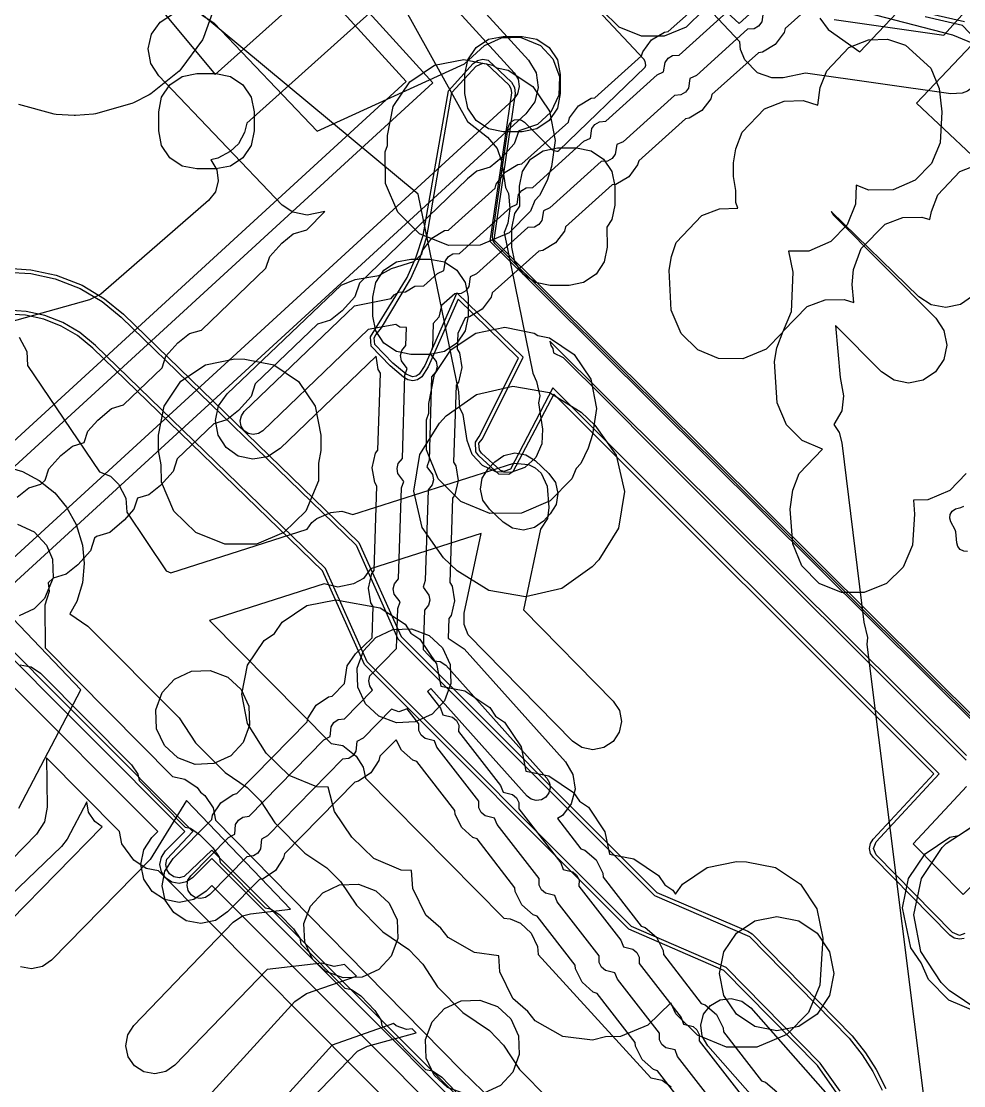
# Model space of a CAD drawing. Header units: metres. Extents: x -2677 to -840, y 169 to 1487.
# Drawn here: x -1812.1 to -1762.7, y 1214.9 to 1270.7 of the extents above; entities that cross this region are included whole.
import ezdxf

# ---------------------------------------------------------------- set-up
doc = ezdxf.new("R2010")
doc.units = ezdxf.units.M
for name, color, linetype in [('AI_GREENING_ALLOWED_ZONE', 4, 'Continuous'), ('AI_GREENING_EXCLUSIONS', 1, 'Continuous'), ('AI_GREENING_LAWN', 82, 'Continuous')]:
    doc.layers.add(name, color=color, linetype=linetype)

msp = doc.modelspace()

# ---------------------------------------------------------------- linework, layer by layer
at = {"layer": 'AI_GREENING_ALLOWED_ZONE'}
msp.add_lwpolyline([(-1762.478, 1242.941), (-1762.678, 1242.954), (-1762.857, 1243.045), (-1762.985, 1243.198), (-1763.043, 1243.39), (-1763.097, 1243.969), (-1763.124, 1244.062), (-1763.347, 1244.486), (-1763.347, 1244.486), (-1763.403, 1244.68), (-1763.378, 1244.88), (-1763.275, 1245.054), (-1763.113, 1245.173), (-1762.973, 1245.205), (-1762.973, 1245.207), (-1762.831, 1245.239), (-1762.665, 1245.312)], dxfattribs=at)
at = {"layer": 'AI_GREENING_EXCLUSIONS'}
for points in [[(-1808.885, 1301.749), (-1788.694, 1265.495), (-1787.655, 1264.669), (-1787.151, 1264.073), (-1786.924, 1263.408), (-1786.712, 1262.031), (-1786.544, 1261.709), (-1786.476, 1260.932), (-1786.578, 1260.158), (-1786.785, 1259.659), (-1785.269, 1252.289), (-1785.079, 1251.859), (-1784.91, 1251.097), (-1784.973, 1250.738), (-1784.76, 1249.358), (-1784.794, 1248.579), (-1785.124, 1247.872), (-1785.699, 1247.344), (-1786.433, 1247.077), (-1787.212, 1247.111), (-1787.919, 1247.441), (-1788.447, 1248.016), (-1788.714, 1248.75), (-1788.926, 1250.127), (-1789.094, 1250.449), (-1789.152, 1251.316), (-1791.286, 1261.685), (-1830.462, 1294.23)], [(-1808.885, 1301.749), (-1788.694, 1265.495), (-1787.655, 1264.669), (-1787.151, 1264.073), (-1786.924, 1263.408), (-1786.712, 1262.031), (-1786.544, 1261.709), (-1786.476, 1260.932), (-1786.578, 1260.158), (-1786.785, 1259.659), (-1785.269, 1252.289), (-1785.079, 1251.859), (-1784.91, 1251.097), (-1784.973, 1250.738), (-1784.76, 1249.358), (-1784.794, 1248.579), (-1785.124, 1247.872), (-1785.699, 1247.344), (-1786.433, 1247.077), (-1787.212, 1247.111), (-1787.919, 1247.441), (-1788.447, 1248.016), (-1788.714, 1248.75), (-1788.926, 1250.127), (-1789.094, 1250.449), (-1789.152, 1251.316), (-1791.286, 1261.685), (-1830.462, 1294.23)], [(-1821.798, 1291.809), (-1801.928, 1267.949), (-1794.803, 1274.353)], [(-1792.271, 1274.656), (-1786.245, 1268.035), (-1786.043, 1267.701), (-1785.985, 1267.319), (-1786.079, 1266.936), (-1786.309, 1266.625), (-1829.986, 1226.594)], [(-1790.882, 1274.616), (-1785.505, 1268.708), (-1785.103, 1268.04), (-1784.986, 1267.275), (-1785.174, 1266.511), (-1785.633, 1265.888), (-1828.58, 1226.526)], [(-1770.226, 1270.914), (-1769.779, 1270.309), (-1768.118, 1269.134), (-1762.93, 1274.631)], [(-1769.466, 1270.84), (-1763.717, 1270.022), (-1759.286, 1274.967)], [(-1834.176, 1227.501), (-1790.51, 1267.522), (-1796.482, 1274.083)], [(-1757.051, 1272.965), (-1762.017, 1267.423), (-1762.485, 1267.072), (-1762.761, 1266.971), (-1763.346, 1266.939), (-1770.975, 1268.025), (-1772.153, 1267.78), (-1772.747, 1267.78), (-1773.483, 1268.046), (-1774.154, 1268.717), (-1774.381, 1269.259), (-1774.42, 1269.66), (-1778.405, 1273.916)], [(-1834.852, 1228.238), (-1791.92, 1267.586), (-1797.222, 1273.41)], [(-1776.749, 1213.129), (-1778.736, 1215.702), (-1778.949, 1215.773), (-1779.54, 1216.284), (-1779.889, 1216.982), (-1779.904, 1217.184), (-1781.891, 1219.758), (-1782.104, 1219.829), (-1782.694, 1220.34), (-1783.044, 1221.037), (-1783.059, 1221.24), (-1785.046, 1223.814), (-1785.259, 1223.885), (-1785.849, 1224.395), (-1786.199, 1225.093), (-1786.214, 1225.295), (-1788.2, 1227.869), (-1788.414, 1227.94), (-1789.004, 1228.451), (-1789.354, 1229.148), (-1789.369, 1229.351), (-1791.355, 1231.925), (-1791.569, 1231.996), (-1792.159, 1232.506), (-1792.438, 1233.062), (-1793.301, 1232.198), (-1793.342, 1231.977), (-1793.769, 1231.323), (-1794.413, 1230.883), (-1794.612, 1230.841), (-1798.306, 1227.084), (-1798.348, 1226.863), (-1798.774, 1226.209), (-1799.418, 1225.769), (-1799.617, 1225.727), (-1801.281, 1224.027), (-1801.925, 1223.586), (-1802.689, 1223.426), (-1803.455, 1223.57), (-1804.109, 1223.996), (-1804.549, 1224.64), (-1804.71, 1225.404), (-1804.566, 1226.171), (-1804.139, 1226.825), (-1802.109, 1228.881), (-1802.067, 1229.103), (-1801.641, 1229.756), (-1800.997, 1230.197), (-1800.798, 1230.239), (-1797.104, 1233.996), (-1797.062, 1234.217), (-1796.636, 1234.871), (-1795.992, 1235.311), (-1795.793, 1235.353), (-1795.144, 1236.016), (-1795.009, 1236.931), (-1794.567, 1237.574), (-1793.707, 1238.409), (-1793.644, 1240.052), (-1793.763, 1240.243), (-1793.892, 1241.013), (-1793.716, 1241.773), (-1793.598, 1241.938), (-1793.448, 1246.368), (-1793.567, 1246.559), (-1793.695, 1247.329), (-1793.519, 1248.089), (-1793.402, 1248.254), (-1793.264, 1252.291), (-1793.383, 1252.482), (-1793.498, 1253.171), (-1798.533, 1248.328), (-1799.19, 1247.907), (-1799.958, 1247.77), (-1800.721, 1247.937), (-1801.361, 1248.383), (-1801.782, 1249.04), (-1801.919, 1249.808), (-1801.752, 1250.57), (-1801.306, 1251.211), (-1795.323, 1256.912), (-1794.596, 1257.196), (-1793.345, 1257.418), (-1792.683, 1257.774), (-1791.515, 1258.153), (-1791.089, 1258.522), (-1791.034, 1258.74), (-1790.568, 1259.366), (-1789.898, 1259.766), (-1789.697, 1259.795), (-1787.248, 1261.991), (-1787.193, 1262.209), (-1786.727, 1262.835), (-1786.057, 1263.235), (-1785.856, 1263.264), (-1783.407, 1265.46), (-1783.352, 1265.678), (-1782.886, 1266.304), (-1782.216, 1266.704), (-1782.016, 1266.733), (-1779.567, 1268.929), (-1779.512, 1269.147), (-1779.046, 1269.773), (-1778.376, 1270.173), (-1778.175, 1270.202), (-1775.726, 1272.398)], [(-1769.592, 1272.565), (-1772.041, 1270.369), (-1772.096, 1270.151), (-1772.562, 1269.525), (-1773.232, 1269.125), (-1773.433, 1269.096), (-1775.882, 1266.9), (-1775.937, 1266.682), (-1776.403, 1266.056), (-1777.073, 1265.656), (-1777.273, 1265.627), (-1779.722, 1263.431), (-1779.777, 1263.213), (-1780.243, 1262.587), (-1780.913, 1262.187), (-1781.114, 1262.158), (-1783.563, 1259.962), (-1783.618, 1259.744), (-1784.084, 1259.118), (-1784.754, 1258.718), (-1784.955, 1258.689), (-1787.404, 1256.493), (-1787.459, 1256.275), (-1787.925, 1255.649), (-1788.595, 1255.249), (-1788.83, 1255.189), (-1789.21, 1254.361), (-1789.248, 1253.543), (-1789.128, 1253.351), (-1789, 1252.582), (-1789.176, 1251.821), (-1789.294, 1251.656), (-1789.432, 1247.619), (-1789.312, 1247.428), (-1789.184, 1246.658), (-1789.36, 1245.898), (-1789.478, 1245.733), (-1789.628, 1241.303), (-1789.509, 1241.112), (-1789.38, 1240.343), (-1789.556, 1239.582), (-1789.674, 1239.417), (-1789.706, 1238.384), (-1788.867, 1237.831), (-1783.567, 1231.906), (-1783.17, 1231.234), (-1783.061, 1230.462), (-1783.255, 1229.706), (-1783.724, 1229.082), (-1783.976, 1228.933), (-1782.752, 1227.34), (-1782.539, 1227.269), (-1781.949, 1226.758), (-1781.599, 1226.061), (-1781.584, 1225.858), (-1779.597, 1223.284), (-1779.384, 1223.213), (-1778.794, 1222.703), (-1778.444, 1222.005), (-1778.429, 1221.803), (-1776.442, 1219.229), (-1776.229, 1219.158), (-1775.639, 1218.647), (-1775.289, 1217.95), (-1775.274, 1217.747), (-1773.288, 1215.173), (-1773.074, 1215.102), (-1772.484, 1214.592)], [(-1776.34, 1272.377), (-1774.449, 1270.632), (-1773.714, 1271.3)], [(-1792.815, 1272.106), (-1800.27, 1265.405), (-1800.391, 1264.904), (-1800.715, 1264.317), (-1801.142, 1263.917), (-1801.787, 1263.566), (-1802.154, 1263.478), (-1801.841, 1262.952), (-1801.768, 1262.371), (-1801.922, 1261.806), (-1802.281, 1261.344), (-1807.933, 1256.439), (-1808.518, 1256.126), (-1813.217, 1254.831)], [(-1759.984, 1271.925), (-1765.16, 1266.441), (-1762.247, 1263.722)], [(-1775.478, 1213.612), (-1777.681, 1216.444), (-1777.811, 1216.788), (-1778.307, 1216.904), (-1778.513, 1217.082), (-1778.636, 1217.326), (-1778.633, 1217.667), (-1780.836, 1220.499), (-1780.966, 1220.843), (-1781.462, 1220.959), (-1781.668, 1221.138), (-1781.791, 1221.382), (-1781.788, 1221.723), (-1783.991, 1224.555), (-1784.121, 1224.899), (-1784.617, 1225.015), (-1784.823, 1225.193), (-1784.946, 1225.438), (-1784.943, 1225.778), (-1787.146, 1228.611), (-1787.276, 1228.955), (-1787.772, 1229.07), (-1787.978, 1229.249), (-1788.101, 1229.493), (-1788.098, 1229.834), (-1790.301, 1232.666), (-1790.431, 1233.01), (-1790.927, 1233.126), (-1791.133, 1233.304), (-1791.256, 1233.549), (-1791.253, 1233.89), (-1791.869, 1234.682), (-1792.296, 1234.529), (-1792.684, 1234.669), (-1794.178, 1233.143), (-1794.501, 1232.969), (-1794.549, 1232.461), (-1794.698, 1232.233), (-1794.924, 1232.078), (-1795.262, 1232.036), (-1799.183, 1228.029), (-1799.506, 1227.854), (-1799.554, 1227.347), (-1799.703, 1227.118), (-1799.929, 1226.964), (-1800.267, 1226.921), (-1802.21, 1224.936), (-1802.435, 1224.782), (-1802.703, 1224.726), (-1802.971, 1224.776), (-1803.2, 1224.925), (-1803.354, 1225.151), (-1803.41, 1225.418), (-1803.36, 1225.687), (-1803.21, 1225.915), (-1801.232, 1227.936), (-1800.909, 1228.111), (-1800.861, 1228.618), (-1800.712, 1228.847), (-1800.486, 1229.001), (-1800.148, 1229.044), (-1796.227, 1233.051), (-1795.904, 1233.225), (-1795.856, 1233.733), (-1795.707, 1233.961), (-1795.481, 1234.115), (-1795.143, 1234.158), (-1793.677, 1235.656), (-1793.823, 1235.881), (-1793.872, 1236.15), (-1793.815, 1236.417), (-1792.424, 1237.84), (-1792.359, 1239.95), (-1792.239, 1240.298), (-1792.547, 1240.703), (-1792.592, 1240.973), (-1792.531, 1241.239), (-1792.311, 1241.499), (-1792.163, 1246.265), (-1792.043, 1246.613), (-1792.351, 1247.019), (-1792.396, 1247.288), (-1792.334, 1247.554), (-1792.115, 1247.815), (-1791.979, 1252.189), (-1791.859, 1252.537), (-1792.167, 1252.942), (-1792.212, 1253.212), (-1792.15, 1253.478), (-1791.931, 1253.738), (-1791.901, 1254.689), (-1792.242, 1254.709), (-1792.452, 1254.834), (-1793.914, 1254.575), (-1799.434, 1249.265), (-1799.664, 1249.117), (-1799.933, 1249.069), (-1800.2, 1249.128), (-1800.424, 1249.284), (-1800.571, 1249.514), (-1800.619, 1249.783), (-1800.561, 1250.05), (-1800.405, 1250.274), (-1794.623, 1255.817), (-1792.697, 1256.212), (-1792.542, 1256.402), (-1792.302, 1256.531), (-1791.954, 1256.551), (-1791.469, 1256.846), (-1790.994, 1256.872), (-1790.272, 1257.524), (-1789.939, 1257.679), (-1789.86, 1258.182), (-1789.697, 1258.401), (-1789.462, 1258.541), (-1789.122, 1258.563), (-1786.432, 1260.993), (-1786.098, 1261.148), (-1786.019, 1261.651), (-1785.856, 1261.87), (-1785.621, 1262.01), (-1785.281, 1262.032), (-1782.591, 1264.462), (-1782.257, 1264.617), (-1782.178, 1265.12), (-1782.015, 1265.339), (-1781.781, 1265.479), (-1781.44, 1265.501), (-1778.75, 1267.931), (-1778.416, 1268.086), (-1778.337, 1268.589), (-1778.174, 1268.808), (-1777.94, 1268.948), (-1777.6, 1268.97), (-1774.909, 1271.4)], [(-1812.315, 1245.779), (-1811.709, 1246.271), (-1811.083, 1246.458), (-1810.856, 1246.677), (-1810.655, 1247.275), (-1810.028, 1247.974), (-1809.423, 1248.467), (-1808.805, 1248.652), (-1808.607, 1249.243), (-1808.095, 1249.831), (-1807.375, 1250.434), (-1806.749, 1250.621), (-1804.717, 1252.572), (-1804.516, 1253.171), (-1803.89, 1253.87), (-1803.284, 1254.363), (-1802.658, 1254.55), (-1799.274, 1257.8), (-1799.073, 1258.399), (-1798.446, 1259.098), (-1797.841, 1259.591), (-1797.133, 1259.802), (-1796.187, 1260.765), (-1797.104, 1260.567), (-1797.865, 1260.737), (-1798.421, 1261.104), (-1804.888, 1267.878), (-1805.307, 1268.537), (-1805.441, 1269.305), (-1805.271, 1270.067), (-1804.822, 1270.705), (-1804.163, 1271.124)], [(-1802.633, 1271.088), (-1801.994, 1270.639), (-1796.592, 1264.977), (-1788.854, 1268.504), (-1787.807, 1269.466), (-1786.925, 1269.875), (-1785.939, 1269.914), (-1784.863, 1269.466), (-1784.216, 1268.767), (-1783.875, 1267.85), (-1783.914, 1266.864), (-1784.323, 1265.982), (-1785.022, 1265.335), (-1786.01, 1264.994), (-1786.246, 1264.317), (-1786.909, 1263.583), (-1787.514, 1263.091), (-1788.206, 1262.884), (-1788.692, 1262.486), (-1794.368, 1257.005), (-1794.609, 1256.286), (-1795.271, 1255.552), (-1795.877, 1255.059), (-1796.568, 1254.853), (-1799.83, 1251.72), (-1800.052, 1251.058), (-1800.715, 1250.324), (-1801.32, 1249.832), (-1802.011, 1249.625), (-1803.921, 1247.791), (-1804.143, 1247.129), (-1804.805, 1246.395), (-1805.411, 1245.903), (-1806.002, 1245.726), (-1806.191, 1245.162), (-1806.703, 1244.573), (-1807.459, 1243.936), (-1808.15, 1243.729), (-1808.255, 1243.628), (-1808.477, 1242.966), (-1809.14, 1242.232), (-1809.745, 1241.74), (-1810.436, 1241.533), (-1810.684, 1241.295), (-1810.644, 1240.831), (-1810.871, 1240.114), (-1810.843, 1237.873), (-1804.173, 1231.125), (-1803.527, 1230.994), (-1802.88, 1230.558), (-1802.711, 1230.303), (-1802.473, 1230.144), (-1802.04, 1229.494), (-1801.911, 1228.837), (-1789.032, 1215.738), (-1787.3, 1214.057)], [(-1773.191, 1271.212), (-1773.27, 1270.709), (-1773.433, 1270.49), (-1773.668, 1270.35), (-1774.008, 1270.328), (-1776.698, 1267.898), (-1777.032, 1267.743), (-1777.111, 1267.24), (-1777.274, 1267.021), (-1777.508, 1266.881), (-1777.849, 1266.859), (-1780.539, 1264.429), (-1780.873, 1264.274), (-1780.952, 1263.771), (-1781.115, 1263.552), (-1781.349, 1263.412), (-1781.689, 1263.39), (-1784.38, 1260.96), (-1784.714, 1260.805), (-1784.793, 1260.302), (-1784.956, 1260.083), (-1785.19, 1259.943), (-1785.53, 1259.921), (-1788.221, 1257.491), (-1788.554, 1257.336), (-1788.633, 1256.833), (-1788.796, 1256.614), (-1789.031, 1256.474), (-1789.371, 1256.452), (-1790.061, 1255.829), (-1790.2, 1255.218), (-1790.494, 1254.885), (-1790.533, 1253.645), (-1790.653, 1253.297), (-1790.344, 1252.891), (-1790.299, 1252.622), (-1790.361, 1252.356), (-1790.581, 1252.096), (-1790.717, 1247.721), (-1790.837, 1247.374), (-1790.528, 1246.968), (-1790.483, 1246.699), (-1790.545, 1246.432), (-1790.765, 1246.172), (-1790.913, 1241.406), (-1791.033, 1241.058), (-1790.725, 1240.652), (-1790.68, 1240.383), (-1790.741, 1240.117), (-1790.961, 1239.856), (-1791.025, 1237.795), (-1790.469, 1237.192), (-1790.138, 1237.163), (-1789.836, 1236.965), (-1784.536, 1231.04), (-1784.397, 1230.804), (-1784.359, 1230.534), (-1784.427, 1230.269), (-1784.591, 1230.051), (-1784.826, 1229.912), (-1785.097, 1229.874), (-1785.361, 1229.942), (-1785.579, 1230.106), (-1790.624, 1235.746), (-1790.802, 1235.59), (-1790.117, 1234.71), (-1789.987, 1234.366), (-1789.491, 1234.25), (-1789.284, 1234.071), (-1789.162, 1233.827), (-1789.165, 1233.486), (-1786.962, 1230.654), (-1786.832, 1230.31), (-1786.336, 1230.194), (-1786.13, 1230.016), (-1786.007, 1229.772), (-1786.01, 1229.431), (-1783.807, 1226.599), (-1783.677, 1226.255), (-1783.181, 1226.139), (-1782.975, 1225.96), (-1782.852, 1225.716), (-1782.855, 1225.375), (-1780.652, 1222.543), (-1780.522, 1222.199), (-1780.026, 1222.083), (-1779.82, 1221.905), (-1779.697, 1221.66), (-1779.7, 1221.32), (-1777.497, 1218.487), (-1777.367, 1218.143), (-1776.871, 1218.028), (-1776.665, 1217.849), (-1776.542, 1217.605), (-1776.545, 1217.264), (-1774.342, 1214.432)], [(-1743.999, 1250.857), (-1762.743, 1270.527), (-1764.691, 1270.982)], [(-1762.64, 1270.708), (-1764.62, 1271.169)], [(-1762.651, 1222.644), (-1762.903, 1222.593), (-1763.174, 1222.647), (-1763.403, 1222.802), (-1767.41, 1226.88), (-1767.557, 1227.101), (-1767.61, 1227.361), (-1767.563, 1227.623), (-1767.422, 1227.848), (-1764.235, 1231.264), (-1784.172, 1251.192), (-1786.316, 1247.111), (-1786.539, 1246.978), (-1787.049, 1246.989), (-1788.11, 1247.949), (-1788.261, 1248.163), (-1788.286, 1248.676), (-1788.08, 1248.967), (-1786.018, 1253.078), (-1789.193, 1256.164), (-1790.76, 1252.616), (-1791.092, 1252.092), (-1791.314, 1251.945), (-1791.575, 1251.893), (-1791.837, 1251.942), (-1792.062, 1252.084), (-1792.751, 1252.672), (-1793.746, 1253.711), (-1793.784, 1254.201), (-1791.871, 1257.306), (-1791.39, 1258.381), (-1791.023, 1259.5), (-1789.703, 1267.095), (-1788.398, 1268.529), (-1788.17, 1268.691), (-1787.896, 1268.75), (-1787.621, 1268.697), (-1786.399, 1267.553), (-1786.229, 1267.278), (-1786.201, 1266.956), (-1787.323, 1259.285), (-1761.761, 1233.87)], [(-1762.618, 1222.895), (-1762.903, 1222.793), (-1763.261, 1222.942), (-1767.267, 1227.02), (-1767.41, 1227.364), (-1767.276, 1227.712), (-1763.956, 1231.269), (-1784.226, 1251.526), (-1786.448, 1247.261), (-1786.791, 1247.135), (-1786.972, 1247.174), (-1787.971, 1248.092), (-1788.079, 1248.245), (-1788.097, 1248.612), (-1787.917, 1248.846), (-1785.773, 1253.12), (-1789.26, 1256.508), (-1790.943, 1252.697), (-1791.232, 1252.235), (-1791.391, 1252.13), (-1791.577, 1252.093), (-1791.924, 1252.23), (-1792.611, 1252.815), (-1793.565, 1253.795), (-1793.592, 1254.145), (-1793.513, 1254.305), (-1793.217, 1254.672), (-1791.693, 1257.214), (-1791.203, 1258.308), (-1790.83, 1259.447), (-1789.524, 1267.007), (-1788.252, 1268.392), (-1787.894, 1268.55), (-1787.698, 1268.512), (-1786.541, 1267.412), (-1786.419, 1267.215), (-1786.399, 1266.985), (-1787.535, 1259.215), (-1761.764, 1233.59)], [(-1762.548, 1247.018), (-1763.403, 1246.141), (-1764.554, 1245.643), (-1765.308, 1245.626), (-1765.264, 1244.886), (-1765.358, 1243.26), (-1765.856, 1242.109), (-1766.733, 1241.254), (-1767.898, 1240.784), (-1769.086, 1240.784), (-1770.251, 1241.254), (-1771.173, 1242.176), (-1771.643, 1243.341), (-1771.771, 1245.16), (-1771.641, 1246.158), (-1771.302, 1247.033), (-1770.074, 1248.294), (-1771.154, 1248.763), (-1771.964, 1249.573), (-1772.462, 1250.724), (-1772.594, 1252.895), (-1772.477, 1253.622), (-1772.477, 1253.622), (-1772.138, 1254.497), (-1770.879, 1255.776), (-1769.948, 1256.126), (-1768.954, 1256.153), (-1768.444, 1255.991), (-1768.528, 1256.946), (-1768.448, 1257.721), (-1768.059, 1258.819), (-1766.8, 1260.098), (-1765.869, 1260.448), (-1764.875, 1260.475), (-1764.448, 1260.34), (-1764.371, 1260.766), (-1764.032, 1261.641), (-1762.872, 1262.863), (-1761.842, 1263.27)], [(-1762.208, 1256.328), (-1762.852, 1255.886), (-1763.615, 1255.724), (-1764.382, 1255.867), (-1765.037, 1256.293), (-1769.631, 1260.775), (-1769.501, 1260.569), (-1764.143, 1255.178), (-1763.711, 1254.528), (-1763.561, 1253.762), (-1763.716, 1252.998), (-1764.151, 1252.35), (-1764.801, 1251.918), (-1765.567, 1251.768), (-1766.332, 1251.923), (-1766.98, 1252.358), (-1769.393, 1254.786), (-1769.163, 1252.063), (-1768.981, 1251.092), (-1769.065, 1250.316), (-1769.493, 1249.589), (-1769.207, 1249.169), (-1769.065, 1248.639), (-1767.922, 1239.221), (-1767.727, 1238.427), (-1767.753, 1238.063), (-1764.062, 1208.657)], [(-1812.844, 1257.59), (-1811.606, 1257.512), (-1811.606, 1257.512), (-1810.319, 1257.234), (-1809.013, 1256.722), (-1807.86, 1256.039), (-1806.869, 1255.221), (-1794.54, 1243.267), (-1792.351, 1238.359), (-1778.892, 1224.884), (-1773.918, 1222.733), (-1768.682, 1217.409), (-1768.002, 1216.538), (-1767.44, 1215.653), (-1766.946, 1214.68)], [(-1812.831, 1257.79), (-1811.594, 1257.712), (-1811.594, 1257.712), (-1810.275, 1257.429), (-1808.912, 1256.895), (-1807.733, 1256.193), (-1806.741, 1255.375), (-1794.4, 1243.411), (-1792.183, 1238.473), (-1778.778, 1225.053), (-1774.001, 1223.026), (-1773.775, 1222.873), (-1768.524, 1217.533), (-1767.833, 1216.645), (-1767.272, 1215.761), (-1766.767, 1214.77)], [(-1769.158, 1214.625), (-1770.196, 1216.101), (-1775.134, 1221.117), (-1780.101, 1223.263), (-1793.965, 1237.145), (-1796.144, 1242.037), (-1808.217, 1253.744), (-1809.038, 1254.422), (-1809.921, 1254.94), (-1810.864, 1255.309), (-1811.847, 1255.527), (-1812.853, 1255.59)], [(-1769.333, 1214.526), (-1770.35, 1215.973), (-1775.249, 1220.949), (-1780.242, 1223.122), (-1794.107, 1237.004), (-1796.311, 1241.921), (-1808.35, 1253.595), (-1809.153, 1254.257), (-1810.009, 1254.759), (-1810.922, 1255.117), (-1811.876, 1255.328), (-1812.85, 1255.389)], [(-1812.212, 1254.177), (-1811.814, 1253.43), (-1811.777, 1252.697), (-1808.002, 1247.104), (-1807.426, 1246.883), (-1807.01, 1246.471), (-1806.612, 1245.723), (-1806.575, 1244.99), (-1804.504, 1241.922), (-1804.255, 1241.818), (-1797.107, 1244.105), (-1796.856, 1244.462), (-1796.602, 1244.671), (-1795.873, 1244.983), (-1795.291, 1245.05), (-1794.708, 1244.872), (-1786.267, 1247.559), (-1785.506, 1247.504), (-1785.144, 1247.323), (-1784.843, 1247.051), (-1784.517, 1246.361), (-1784.435, 1245.248), (-1784.513, 1244.668), (-1784.874, 1244.109), (-1785.768, 1239.869), (-1781.053, 1235.09), (-1780.732, 1234.601), (-1780.621, 1234.026), (-1780.739, 1233.453), (-1781.068, 1232.969), (-1781.557, 1232.647), (-1782.131, 1232.537), (-1782.705, 1232.655), (-1783.189, 1232.983), (-1788.658, 1238.57), (-1788.876, 1239.113), (-1788.869, 1239.699), (-1787.99, 1243.871), (-1793.786, 1242.017), (-1794.16, 1241.526), (-1794.672, 1241.242), (-1795.501, 1241.071), (-1796.215, 1241.24), (-1802.231, 1239.316), (-1795.85, 1232.861), (-1795.243, 1232.75), (-1794.541, 1232.202), (-1794.168, 1231.624), (-1794.057, 1231.048), (-1786.796, 1223.701), (-1786.466, 1223.662), (-1785.924, 1223.435), (-1785.36, 1222.923), (-1785.026, 1222.222), (-1784.987, 1221.797), (-1779.091, 1215.336), (-1778.489, 1215.2), (-1778.018, 1214.853)], [(-1762.533, 1232.239), (-1784.388, 1253.97), (-1784.335, 1253.744), (-1784.23, 1253.586), (-1784.194, 1253.359), (-1783.684, 1253.104), (-1782.616, 1252.037), (-1782.587, 1252.017), (-1777.619, 1247.043), (-1762.553, 1231.989)], [(-1813.06, 1247.432), (-1812.043, 1247.13), (-1811.157, 1246.657), (-1810.348, 1246.003), (-1809.726, 1245.253), (-1809.226, 1244.352), (-1808.898, 1243.27), (-1808.799, 1242.31), (-1808.898, 1241.292), (-1809.186, 1240.303), (-1809.559, 1239.66), (-1808.613, 1239.024), (-1803.83, 1234.201), (-1802.96, 1232.897), (-1801.415, 1231.339), (-1800.259, 1230.558), (-1799.562, 1229.854), (-1798.803, 1228.705), (-1797.227, 1227.115), (-1796.076, 1226.349), (-1795.354, 1225.629), (-1794.521, 1224.387), (-1793.138, 1222.992), (-1791.778, 1222.052), (-1791.041, 1221.289), (-1790.277, 1220.107), (-1788.938, 1218.756), (-1787.548, 1217.805), (-1786.807, 1217.046), (-1785.97, 1215.762), (-1784.447, 1214.227)], [(-1812.303, 1244.368), (-1811.421, 1243.959), (-1810.774, 1243.26), (-1810.472, 1242.537), (-1810.433, 1241.551), (-1810.881, 1240.475), (-1811.421, 1239.935), (-1812.221, 1239.56)], [(-1812.239, 1229.463), (-1808.978, 1235.677), (-1815.418, 1242.408)], [(-1786.57, 1156.239), (-1764.659, 1178.64), (-1762.892, 1186.958), (-1763.127, 1187.244), (-1763.179, 1187.512), (-1763.085, 1187.837), (-1781.037, 1206.169), (-1802.113, 1227.264), (-1803.558, 1225.88), (-1803.826, 1225.825), (-1804.094, 1225.877), (-1804.322, 1226.028), (-1804.475, 1226.254), (-1804.529, 1226.522), (-1804.477, 1226.79), (-1803.102, 1228.254), (-1814.254, 1239.42)], [(-1786.705, 1156.53), (-1764.935, 1178.788), (-1763.223, 1186.854), (-1763.405, 1187.131), (-1763.479, 1187.514), (-1763.429, 1187.758), (-1781.25, 1205.958), (-1802.112, 1226.838), (-1803.119, 1225.821), (-1803.442, 1225.603), (-1803.824, 1225.525), (-1804.208, 1225.599), (-1804.533, 1225.814), (-1804.751, 1226.138), (-1804.829, 1226.52), (-1804.755, 1226.903), (-1804.54, 1227.229), (-1803.525, 1228.253), (-1813.943, 1238.684)], [(-1812.152, 1236.996), (-1811.578, 1236.88), (-1811.093, 1236.554), (-1806.315, 1231.736), (-1805.996, 1231.259), (-1805.926, 1230.918), (-1803.509, 1228.481), (-1803.232, 1228.424), (-1802.747, 1228.096), (-1802.05, 1227.392), (-1801.728, 1226.904), (-1801.675, 1226.63), (-1799.313, 1224.248), (-1799.031, 1224.192), (-1798.546, 1223.869), (-1797.823, 1223.149), (-1797.496, 1222.661), (-1797.435, 1222.355), (-1795.13, 1220.03), (-1794.781, 1219.956), (-1794.295, 1219.62), (-1793.558, 1218.857), (-1793.243, 1218.37), (-1793.188, 1218.071), (-1790.904, 1215.768), (-1790.537, 1215.692), (-1790.052, 1215.36), (-1789.311, 1214.601)], [(-1787.223, 1157.429), (-1765.853, 1179.279), (-1764.286, 1186.685), (-1764.45, 1187.369), (-1781.962, 1205.255), (-1802.109, 1225.42), (-1802.408, 1225.118), (-1803.055, 1224.681), (-1803.82, 1224.525), (-1804.586, 1224.674), (-1805.237, 1225.104), (-1805.673, 1225.751), (-1805.829, 1226.515), (-1805.681, 1227.281), (-1805.25, 1227.932), (-1804.936, 1228.25), (-1812.937, 1236.261)], [(-1791.806, 1212.996), (-1804.905, 1226.176), (-1805.546, 1226.308), (-1806.193, 1226.745), (-1806.831, 1227.606), (-1806.956, 1228.251), (-1810.774, 1232.113), (-1810.742, 1229.523), (-1810.885, 1228.756), (-1811.311, 1228.102), (-1816.533, 1222.751)], [(-1762.529, 1230.601), (-1763.19, 1229.893), (-1763.19, 1229.893), (-1765.321, 1227.608), (-1762.696, 1224.936), (-1759.848, 1227.853)], [(-1812.658, 1223.593), (-1807.859, 1228.494), (-1808.253, 1228.768), (-1808.569, 1229.261), (-1808.668, 1229.812), (-1809.697, 1227.852), (-1809.987, 1227.466), (-1815.356, 1222.324)], [(-1802.791, 1213.805), (-1797.763, 1219.339), (-1797.149, 1219.745), (-1794.52, 1220.668), (-1795.159, 1221.277), (-1795.696, 1221.175), (-1796.34, 1221.342), (-1799.201, 1221.015), (-1804.044, 1215.99), (-1804.525, 1215.655), (-1805.097, 1215.531), (-1805.673, 1215.634), (-1806.165, 1215.95), (-1806.5, 1216.431), (-1806.624, 1217.003), (-1806.521, 1217.579), (-1806.205, 1218.071), (-1800.987, 1223.486), (-1800.506, 1223.82), (-1800.077, 1223.935), (-1797.989, 1224.173), (-1803.439, 1229.879), (-1805.343, 1226.776), (-1810.514, 1221.495), (-1810.997, 1221.164), (-1811.57, 1221.044), (-1812.145, 1221.152)], [(-1761.942, 1218.756), (-1763.451, 1219.403), (-1764.531, 1220.483), (-1764.913, 1221.358), (-1765.445, 1222.153), (-1765.878, 1224.249), (-1765.574, 1225.78), (-1764.706, 1227.077), (-1763.409, 1227.945), (-1762.951, 1228.036), (-1762.155, 1228.568)], [(-1771.654, 1211.968), (-1776.094, 1217.007), (-1776.388, 1217.514), (-1776.466, 1218.094), (-1776.316, 1218.659), (-1775.961, 1219.125), (-1775.454, 1219.418), (-1774.874, 1219.496), (-1774.309, 1219.346), (-1773.843, 1218.991), (-1768.9, 1213.381)], [(-1799.787, 1211.218), (-1794.467, 1216.721), (-1793.944, 1216.984), (-1791.394, 1217.687), (-1791.606, 1217.89), (-1791.894, 1217.869), (-1792.449, 1218.055), (-1792.581, 1218.169), (-1795.798, 1217.04), (-1800.571, 1211.787)]]:
    msp.add_lwpolyline(points, dxfattribs=at)
for points in [[(-1776.249, 1276.205), (-1775.949, 1275.495), (-1775.794, 1274.776), (-1775.755, 1274.059), (-1775.832, 1272.514), (-1776.302, 1271.349), (-1777.224, 1270.427), (-1778.389, 1269.957), (-1779.577, 1269.957), (-1780.742, 1270.427), (-1781.664, 1271.349), (-1782.117, 1272.433), (-1782.25, 1273.886), (-1782.249, 1274.604), (-1782.132, 1275.331), (-1781.871, 1276.055), (-1780.534, 1277.485), (-1779.603, 1277.835), (-1778.609, 1277.862), (-1777.559, 1277.51), (-1776.249, 1276.205)], [(-1784.421, 1265.54), (-1785.07, 1265.106), (-1785.835, 1264.954), (-1786.835, 1264.954), (-1787.6, 1265.106), (-1788.249, 1265.54), (-1788.683, 1266.189), (-1788.835, 1266.954), (-1788.835, 1267.954), (-1788.683, 1268.719), (-1788.249, 1269.368), (-1787.6, 1269.802), (-1786.835, 1269.954), (-1785.835, 1269.954), (-1785.07, 1269.802), (-1784.421, 1269.368), (-1783.987, 1268.719), (-1783.835, 1267.954), (-1783.835, 1266.954), (-1783.987, 1266.189), (-1784.421, 1265.54)], [(-1774.744, 1263.325), (-1774.627, 1264.052), (-1774.288, 1264.927), (-1773.128, 1266.149), (-1772.098, 1266.556), (-1771.104, 1266.583), (-1770.326, 1266.337), (-1770.199, 1267.268), (-1769.86, 1268.143), (-1768.7, 1269.365), (-1767.67, 1269.772), (-1766.676, 1269.799), (-1765.727, 1269.499), (-1764.402, 1268.288), (-1763.955, 1267.213), (-1763.822, 1265.996), (-1763.916, 1264.37), (-1764.369, 1263.286), (-1765.224, 1262.409), (-1766.375, 1261.911), (-1767.644, 1261.894), (-1768.31, 1262.155), (-1768.344, 1261.154), (-1768.797, 1260.07), (-1769.652, 1259.193), (-1770.803, 1258.695), (-1771.87, 1258.678), (-1771.644, 1257.586), (-1771.726, 1255.513), (-1772.179, 1254.429), (-1773.034, 1253.552), (-1774.266, 1253.037), (-1775.535, 1253.054), (-1776.619, 1253.507), (-1777.496, 1254.362), (-1778.011, 1255.594), (-1778.126, 1257.684), (-1778.009, 1258.411), (-1777.748, 1259.135), (-1776.411, 1260.565), (-1775.48, 1260.915), (-1774.523, 1260.941), (-1774.629, 1261.235), (-1774.629, 1261.864), (-1774.745, 1262.607), (-1774.744, 1263.325)], [(-1787.168, 1268.307), (-1786.565, 1268.188), (-1785.268, 1267.32), (-1784.4, 1266.023), (-1784.096, 1264.492), (-1784.303, 1263.121), (-1784.529, 1262.396), (-1784.922, 1261.606), (-1785.171, 1261.339), (-1785.4, 1260.79), (-1786.523, 1259.646), (-1788.032, 1258.999), (-1789.693, 1258.983), (-1791.215, 1259.603), (-1792.359, 1260.726), (-1793.006, 1262.235), (-1793.022, 1263.896), (-1792.898, 1264.232), (-1792.898, 1264.745), (-1792.594, 1266.276), (-1791.726, 1267.573), (-1790.429, 1268.441), (-1788.898, 1268.745), (-1787.367, 1268.441), (-1787.168, 1268.307)], [(-1800.481, 1263.587), (-1801.13, 1263.153), (-1801.895, 1263.001), (-1802.895, 1263.001), (-1803.66, 1263.153), (-1804.309, 1263.587), (-1804.743, 1264.236), (-1804.895, 1265.001), (-1804.895, 1266.001), (-1804.743, 1266.766), (-1804.309, 1267.415), (-1803.66, 1267.849), (-1802.895, 1268.001), (-1801.895, 1268.001), (-1801.13, 1267.849), (-1800.481, 1267.415), (-1800.047, 1266.766), (-1799.895, 1266.001), (-1799.895, 1265.001), (-1800.047, 1264.236), (-1800.481, 1263.587)], [(-1780.975, 1262.104), (-1780.975, 1261.104), (-1781.127, 1260.339), (-1781.385, 1259.953), (-1781.373, 1258.892), (-1781.525, 1258.127), (-1781.959, 1257.478), (-1782.608, 1257.044), (-1783.373, 1256.892), (-1784.373, 1256.892), (-1785.138, 1257.044), (-1785.787, 1257.478), (-1786.221, 1258.127), (-1786.373, 1258.892), (-1786.373, 1259.892), (-1786.221, 1260.657), (-1785.963, 1261.043), (-1785.975, 1262.104), (-1785.823, 1262.869), (-1785.389, 1263.518), (-1784.74, 1263.952), (-1783.975, 1264.104), (-1782.975, 1264.104), (-1782.21, 1263.952), (-1781.561, 1263.518), (-1781.127, 1262.869), (-1780.975, 1262.104)], [(-1789.253, 1253.859), (-1789.902, 1253.425), (-1790.667, 1253.273), (-1791.667, 1253.273), (-1792.432, 1253.425), (-1793.081, 1253.859), (-1793.515, 1254.508), (-1793.667, 1255.273), (-1793.667, 1256.273), (-1793.515, 1257.038), (-1793.081, 1257.687), (-1792.432, 1258.121), (-1791.667, 1258.273), (-1790.667, 1258.273), (-1789.902, 1258.121), (-1789.253, 1257.687), (-1788.819, 1257.038), (-1788.667, 1256.273), (-1788.667, 1255.273), (-1788.819, 1254.508), (-1789.253, 1253.859)], [(-1785.203, 1254.391), (-1785.004, 1254.257), (-1784.401, 1254.138), (-1783.104, 1253.27), (-1782.236, 1251.973), (-1781.932, 1250.442), (-1782.139, 1249.071), (-1782.365, 1248.346), (-1782.758, 1247.556), (-1783.007, 1247.289), (-1783.236, 1246.74), (-1784.359, 1245.596), (-1785.868, 1244.949), (-1787.529, 1244.933), (-1789.051, 1245.553), (-1790.238, 1246.74), (-1790.858, 1248.262), (-1790.858, 1249.846), (-1790.734, 1250.182), (-1790.734, 1250.695), (-1790.43, 1252.226), (-1789.562, 1253.523), (-1788.265, 1254.391), (-1786.734, 1254.695), (-1785.203, 1254.391)], [(-1800.386, 1253.03), (-1798.855, 1252.725), (-1797.557, 1251.858), (-1796.69, 1250.56), (-1796.386, 1249.03), (-1796.386, 1248.224), (-1796.517, 1247.565), (-1796.517, 1246.64), (-1797.18, 1245.054), (-1798.324, 1243.931), (-1799.768, 1243.326), (-1801.43, 1243.311), (-1802.952, 1243.931), (-1804.096, 1245.054), (-1804.743, 1246.562), (-1804.759, 1247.483), (-1804.908, 1248.233), (-1804.908, 1249.035), (-1804.603, 1250.565), (-1803.736, 1251.863), (-1802.439, 1252.73), (-1800.908, 1253.035), (-1800.386, 1253.03)], [(-1791.086, 1244.191), (-1791.523, 1246.093), (-1791.198, 1248.016), (-1790.162, 1249.67), (-1789.811, 1250.042), (-1788.223, 1251.171), (-1786.322, 1251.607), (-1784.398, 1251.282), (-1782.745, 1250.246), (-1782.024, 1249.565), (-1780.898, 1247.984), (-1780.459, 1246.083), (-1780.784, 1244.155), (-1781.815, 1242.504), (-1782.163, 1242.134), (-1783.751, 1241.001), (-1785.652, 1240.562), (-1787.576, 1240.884), (-1789.235, 1241.922), (-1789.956, 1242.602), (-1791.086, 1244.191)], [(-1788.024, 1246.195), (-1787.927, 1246.772), (-1787.616, 1247.268), (-1787.267, 1247.639), (-1786.79, 1247.977), (-1786.22, 1248.108), (-1785.643, 1248.011), (-1785.147, 1247.7), (-1784.427, 1247.021), (-1784.089, 1246.546), (-1783.958, 1245.976), (-1784.055, 1245.397), (-1784.364, 1244.902), (-1784.712, 1244.532), (-1785.189, 1244.192), (-1785.759, 1244.061), (-1786.336, 1244.157), (-1786.834, 1244.469), (-1787.554, 1245.148), (-1787.893, 1245.625), (-1788.024, 1246.195)], [(-1799.366, 1238.272), (-1798.826, 1238.632), (-1798.425, 1239.232), (-1797.128, 1240.099), (-1795.597, 1240.404), (-1793.272, 1239.987), (-1791.974, 1239.12), (-1791.664, 1238.656), (-1791.196, 1238.343), (-1790.329, 1237.045), (-1790.096, 1235.876), (-1788.835, 1235.625), (-1787.537, 1234.758), (-1787.227, 1234.294), (-1786.759, 1233.981), (-1785.892, 1232.683), (-1785.637, 1231.404), (-1784.434, 1231.165), (-1783.136, 1230.298), (-1782.826, 1229.833), (-1782.358, 1229.521), (-1781.49, 1228.223), (-1781.26, 1227.066), (-1779.972, 1226.81), (-1778.675, 1225.942), (-1778.346, 1225.451), (-1777.928, 1225.171), (-1777.783, 1224.955), (-1777.422, 1225.494), (-1776.125, 1226.362), (-1774.594, 1226.666), (-1774.072, 1226.661), (-1772.541, 1226.357), (-1771.244, 1225.489), (-1770.376, 1224.192), (-1770.072, 1222.661), (-1770.219, 1220.194), (-1770.823, 1218.749), (-1771.946, 1217.605), (-1773.532, 1216.942), (-1775.116, 1216.942), (-1776.638, 1217.562), (-1777.782, 1218.685), (-1778.038, 1219.26), (-1779.239, 1218.092), (-1780.684, 1217.488), (-1781.455, 1217.472), (-1782.145, 1217.302), (-1783.699, 1217.501), (-1785.145, 1218.318), (-1785.533, 1218.801), (-1786.317, 1219.49), (-1787.008, 1220.889), (-1787.062, 1221.722), (-1788.335, 1221.9), (-1789.706, 1222.692), (-1790.094, 1223.175), (-1790.878, 1223.864), (-1791.569, 1225.263), (-1791.631, 1226.21), (-1792.173, 1226.226), (-1793.617, 1226.83), (-1794.761, 1227.953), (-1795.681, 1229.289), (-1795.999, 1230.572), (-1796.61, 1230.588), (-1798.054, 1231.192), (-1799.251, 1232.354), (-1800.233, 1233.912), (-1800.537, 1235.443), (-1800.233, 1236.974), (-1799.366, 1238.272)], [(-1789.571, 1236.018), (-1789.912, 1235.101), (-1790.559, 1234.402), (-1791.441, 1233.993), (-1792.427, 1233.954), (-1793.344, 1234.295), (-1794.043, 1234.942), (-1794.452, 1235.824), (-1794.491, 1236.81), (-1794.15, 1237.727), (-1793.503, 1238.426), (-1792.621, 1238.835), (-1791.635, 1238.874), (-1790.718, 1238.533), (-1790.019, 1237.886), (-1789.61, 1237.004), (-1789.571, 1236.018)], [(-1800.126, 1233.832), (-1800.467, 1232.915), (-1801.114, 1232.216), (-1801.996, 1231.807), (-1802.982, 1231.768), (-1803.899, 1232.109), (-1804.598, 1232.756), (-1805.007, 1233.638), (-1805.046, 1234.624), (-1804.705, 1235.541), (-1804.058, 1236.24), (-1803.176, 1236.649), (-1802.19, 1236.688), (-1801.273, 1236.347), (-1800.574, 1235.7), (-1800.165, 1234.818), (-1800.126, 1233.832)], [(-1765.291, 1223.877), (-1764.897, 1225.787), (-1763.801, 1227.402), (-1763.588, 1227.612), (-1761.958, 1228.685), (-1760.042, 1229.052), (-1758.131, 1228.657), (-1756.517, 1227.562), (-1756.106, 1227.146), (-1755.034, 1225.516), (-1754.667, 1223.6), (-1755.061, 1221.689), (-1756.157, 1220.075), (-1756.37, 1219.864), (-1758, 1218.792), (-1759.916, 1218.425), (-1761.827, 1218.819), (-1763.441, 1219.915), (-1763.851, 1220.331), (-1764.924, 1221.961), (-1765.291, 1223.877)], [(-1792.358, 1222.629), (-1792.699, 1221.712), (-1793.346, 1221.013), (-1794.228, 1220.604), (-1795.214, 1220.565), (-1796.131, 1220.906), (-1796.83, 1221.553), (-1797.239, 1222.435), (-1797.278, 1223.421), (-1796.937, 1224.338), (-1796.29, 1225.037), (-1795.408, 1225.446), (-1794.422, 1225.485), (-1793.505, 1225.144), (-1792.806, 1224.497), (-1792.397, 1223.615), (-1792.358, 1222.629)], [(-1774.6, 1222.914), (-1773.627, 1223.565), (-1772.479, 1223.793), (-1771.331, 1223.565), (-1770.358, 1222.914), (-1769.707, 1221.941), (-1769.479, 1220.793), (-1769.707, 1219.645), (-1770.358, 1218.672), (-1771.331, 1218.021), (-1772.479, 1217.793), (-1773.627, 1218.021), (-1774.6, 1218.672), (-1775.251, 1219.645), (-1775.479, 1220.793), (-1775.251, 1221.941), (-1774.6, 1222.914)], [(-1785.982, 1216.549), (-1786.323, 1215.632), (-1786.97, 1214.933), (-1787.852, 1214.524), (-1788.838, 1214.485), (-1789.755, 1214.826), (-1790.454, 1215.473), (-1790.863, 1216.355), (-1790.902, 1217.341), (-1790.561, 1218.258), (-1789.914, 1218.957), (-1789.032, 1219.366), (-1788.046, 1219.405), (-1787.129, 1219.064), (-1786.43, 1218.417), (-1786.021, 1217.535), (-1785.982, 1216.549)]]:
    msp.add_lwpolyline(points, close=True, dxfattribs=at)
at = {"layer": 'AI_GREENING_LAWN'}
for points in [[(-1774.675, 1272.998), (-1763.331, 1270.056), (-1763.268, 1270.035), (-1761.955, 1269.499)], [(-1801.762, 1272.09), (-1802.537, 1269.895), (-1802.605, 1269.767), (-1803.73, 1268.227), (-1803.821, 1268.132), (-1805.316, 1266.937), (-1805.399, 1266.883), (-1806.218, 1266.461), (-1806.312, 1266.424), (-1806.312, 1266.424), (-1808.206, 1265.891), (-1808.306, 1265.873), (-1809.263, 1265.804), (-1809.331, 1265.804), (-1810.275, 1265.863), (-1810.373, 1265.88), (-1812.225, 1266.377)], [(-1762.16, 1234.125), (-1787.251, 1259.072), (-1787.372, 1259.269), (-1787.393, 1259.499), (-1786.564, 1265.168), (-1786.505, 1265.341), (-1786.387, 1265.481), (-1786.227, 1265.57), (-1786.046, 1265.595), (-1785.868, 1265.554), (-1785.717, 1265.451), (-1784.28, 1264.027), (-1784.156, 1263.961), (-1784.013, 1263.931), (-1783.957, 1263.934), (-1783.909, 1263.962), (-1779.388, 1268.34), (-1779.359, 1268.387), (-1779.355, 1268.442), (-1779.388, 1268.635), (-1779.45, 1268.76), (-1782.385, 1271.91)]]:
    msp.add_lwpolyline(points, dxfattribs=at)

doc.saveas('drawing.dxf')
